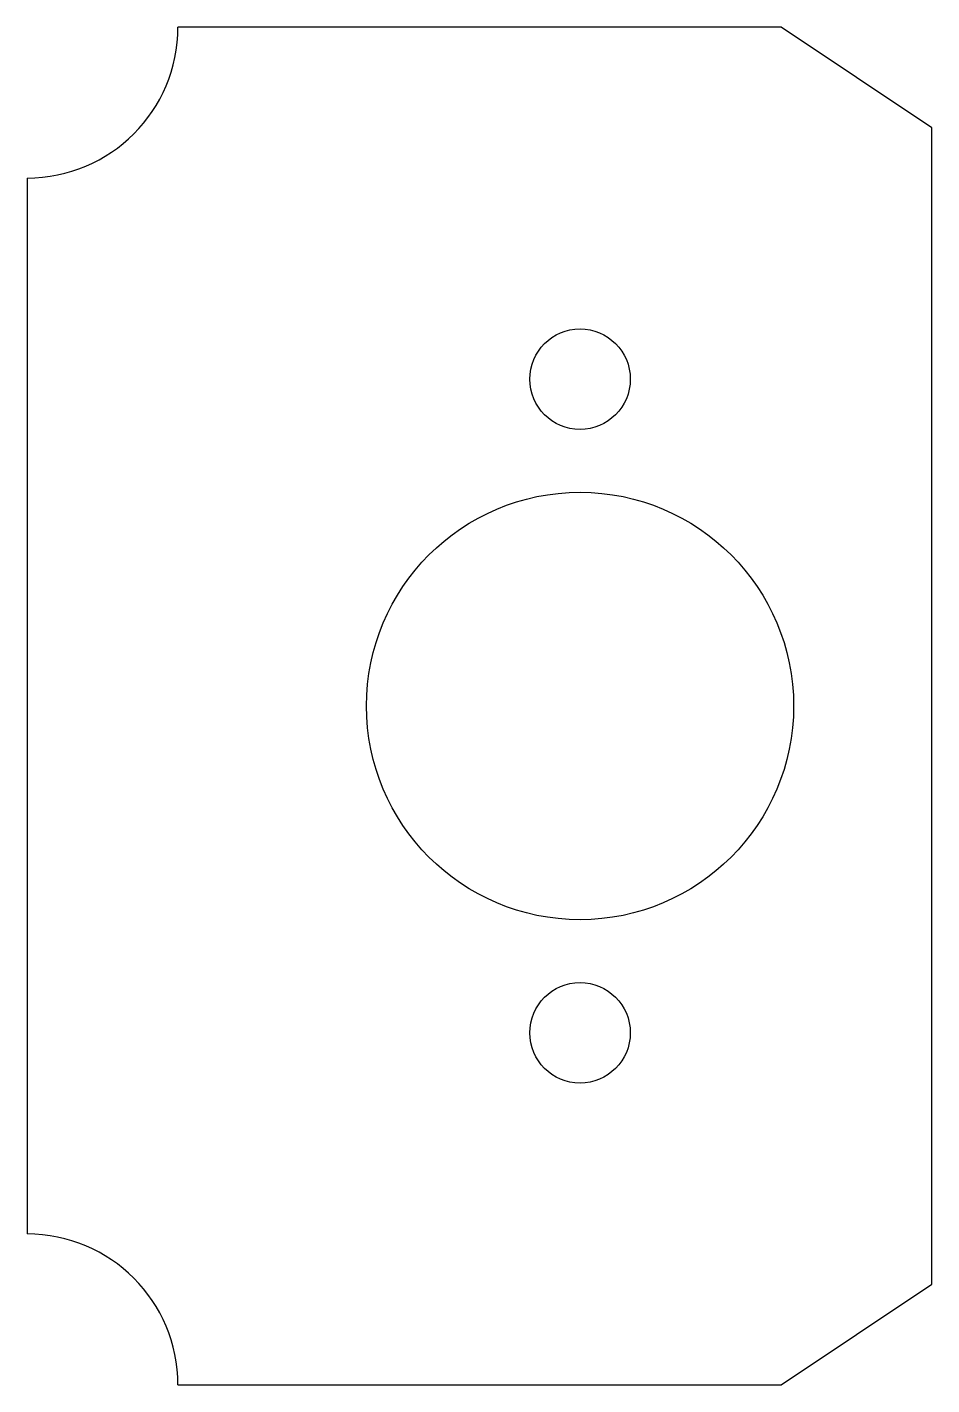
# Model space of a CAD drawing. Header units: inches. Extents: x 2 to 4.25, y 2 to 5.37.
import ezdxf

# ---------------------------------------------------------------- set-up
doc = ezdxf.new("R2010")
doc.units = ezdxf.units.IN
doc.header["$MEASUREMENT"] = 0
doc.layers.get('0').update_dxf_attribs({"linetype": 'CONTINUOUS'})

msp = doc.modelspace()

# ---------------------------------------------------------------- linework, layer by layer
for p, q in [((3.875, 5.375, 0.0625), (2.375, 5.375, 0.0625)), ((4.25, 5.125, 0.0625), (3.875, 5.375, 0.0625)), ((4.25, 2.25, 0.0625), (4.25, 5.125, 0.0625)), ((2, 5, 0.0625), (2, 2.375, 0.0625)), ((3.875, 2, 0.0625), (4.25, 2.25, 0.0625)), ((2.375, 2, 0.0625), (3.875, 2, 0.0625))]:
    msp.add_line(p, q)
for centre, radius in [((3.375, 4.5), 0.125), ((3.375, 3.6875), 0.5312), ((3.375, 2.875), 0.125)]:
    msp.add_circle(centre, radius)
for centre, start, end in [((2, 5.375, 0.0625), -90, 0), ((2, 2, 0.0625), 0, 90)]:
    msp.add_arc(centre, 0.375, start, end)

doc.saveas('drawing.dxf')
